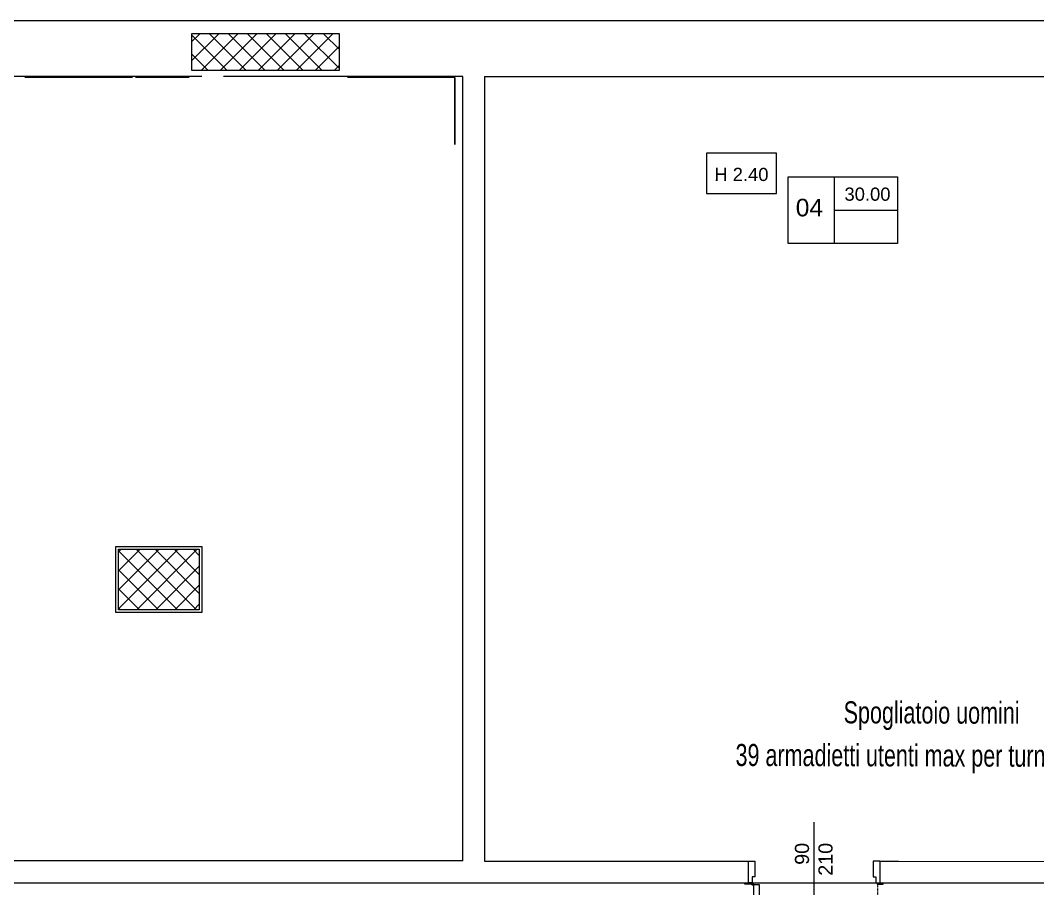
# Model space of a CAD drawing. Header units: millimetres. Extents: x -3782782348 to 131293, y -36553 to 57271.
# Drawn here: x 91542 to 92299, y 39053 to 39699 of the extents above; entities that cross this region are included whole.
import ezdxf

# ---------------------------------------------------------------- set-up
doc = ezdxf.new("R2010")
doc.units = ezdxf.units.MM
doc.header["$LTSCALE"] = 0.01
doc.linetypes.add('ACAD_ISO03W100', pattern=[30, 12, -18])
doc.linetypes.add('CONTINOUS', pattern=[0])
doc.layers.add('X_MURI', color=8, linetype='Continuous')
doc.layers.add('X_quote serramenti interni', color=251, linetype='CONTINOUS')
doc.styles.add('nomi', font='arial.ttf')
doc.styles.add('QUOTE', font='simplex.shx', dxfattribs={"width": 0.7})
pattern_1 = [(45, (139069.621, 4436.309), (-7.0710678, 7.0710678), []), (135, (139069.621, 4436.309), (-7.0710678, -7.0710678), [])]

# ---------------------------------------------------------------- blocks, each defined once
blk = doc.blocks.new('90')
for p, q in [((3.93, -46.38), (3.93, 46.38)), ((52.76, 17.26), (52.76, 1.25)), ((-42.11, 1.25), (49.98, 1.25))]:
    blk.add_line(p, q)
at = {"extrusion": (0, 0, -1)}
for p, q in [((-45.1, 17.26), (-45.1, 1.25)), ((-42.87, 0.35), (-40.86, 0.35)), ((-41.86, 1.35), (-41.86, -0.66))]:
    blk.add_line(p, q, dxfattribs=at)
for points in [[(45.1, 17.26), (40.11, 17.26), (40.11, 5.76), (42.11, 5.76), (42.11, 1.25), (45.1, 1.25)], [(43.12, 1.25), (43.12, 0.25), (47.55, 0.25), (47.55, 1.25)], [(40.96, -86.06), (41.46, -86.06), (41.46, -81.05), (40.96, -81.05)], [(36.95, -86.06), (36.45, -86.06), (36.45, -81.05), (36.95, -81.05)]]:
    blk.add_lwpolyline(points, dxfattribs=at)
for points in [[(52.76, 17.26), (47.97, 17.26), (47.97, 5.76), (49.98, 5.76), (49.98, 1.25), (52.76, 1.25)], [(50.98, 1.25), (50.98, 0.25), (55.44, 0.25), (55.44, 1.25)]]:
    blk.add_lwpolyline(points)
blk.add_lwpolyline([(40.96, 0.1), (36.95, 0.1), (36.95, -89.9), (40.96, -89.9)], close=True, dxfattribs=at)
for points in [[(41.46, -84.56), (43.95, -84.56, 0.414214), (45.95, -82.55), (45.95, -73.53, 1), (43.95, -73.53), (43.95, -82.55), (41.46, -82.55)], [(36.45, -84.56), (33.94, -84.56, -0.414214), (31.94, -82.55), (31.94, -73.53, -1), (33.94, -73.53), (33.94, -82.55), (36.45, -82.55)]]:
    blk.add_lwpolyline(points, format="xyb", dxfattribs=at)
blk.add_circle((41.86, 0.35), 0.652, dxfattribs=at)
at = {"linetype": 'ACAD_ISO03W100', "ltscale": 0.5, "extrusion": (0, 0, -1)}
blk.add_arc((35.35, -3.46), 86.46, 176.87807, 271.05972, dxfattribs=at)

msp = doc.modelspace()

# ---------------------------------------------------------------- hatches: boundary and pattern name
at = {"layer": 'X_MURI', "ltscale": 4}
h = msp.add_hatch(dxfattribs=at)
h.set_pattern_fill('_USER', color=256, scale=10, angle=45, style=0, double=1, pattern_type=0)
h.set_pattern_definition(pattern_1)
h.paths.add_polyline_path([(91324.57, 39662.02), (91324.57, 39689.02), (91214.57, 39689.02), (91214.57, 39662.02)])
h.paths.add_polyline_path([(91779.57, 39662.02), (91779.57, 39689.02), (91669.57, 39689.02), (91669.57, 39662.02)])
h.paths.add_polyline_path([(92455.57, 39662.02), (92455.57, 39689.02), (92345.57, 39689.02), (92345.57, 39662.02)])
h = msp.add_hatch(dxfattribs=at)
h.set_pattern_fill('_USER', color=256, scale=10, angle=45, style=0, double=1, pattern_type=0)
h.set_pattern_definition(pattern_1)
h.paths.add_polyline_path([(94441.8, 39318.2), (94414.8, 39318.2), (94414.8, 39208.2), (94441.8, 39208.2)])
h.paths.add_polyline_path([(94020.66, 39109.2), (94047.66, 39109.2), (94047.66, 39219.2), (94020.66, 39219.2)])
h.paths.add_polyline_path([(94020.66, 39224.2), (94047.66, 39224.2), (94047.66, 39334.2), (94020.66, 39334.2)])
h.paths.add_polyline_path([(93651.65, 39291.27), (93624.65, 39291.27), (93624.65, 39161.27), (93651.65, 39161.27)])
h.paths.add_polyline_path([(93228.57, 39266.2), (93255.57, 39266.2), (93255.57, 39156.2), (93228.57, 39156.2)])
h.paths.add_polyline_path([(92419.6, 39291.28), (92374.6, 39291.28), (92374.6, 39231.2), (92419.6, 39231.2)])
h.paths.add_polyline_path([(91615.28, 39260.28), (91615.28, 39305.28), (91675.28, 39305.28), (91675.28, 39260.28)])
h.paths.add_polyline_path([(91220.54, 39280.2), (91220.54, 39235.2), (91290.54, 39235.21), (91290.54, 39280.21)])
h.paths.add_polyline_path([(90722.61, 39280.81), (90722.61, 39253.81), (90842.61, 39253.81), (90842.61, 39280.81)])

# ---------------------------------------------------------------- linework, layer by layer
for p, q in [((90471.9, 39699.02, 0), (93392.58, 39699.02, 0)), ((91871.44, 39073.71, 0), (91871.44, 39657.22, 0)), ((91871.44, 39073.51, 0), (91871.44, 39657.22, 0)), ((91887.48, 39657.2, 0), (91887.44, 39181.4, 0)), ((91887.48, 39657.2, 0), (92409.64, 39657.2, 0)), ((91585.5, 39656.45, 0), (91545.5, 39656.44, 0)), ((91625.5, 39656.5, 0), (91585.5, 39656.5, 0)), ((91667.86, 39656.52, 0), (91627.86, 39656.51, 0)), ((91825.5, 39656.44, 0), (91785.5, 39656.43, 0)), ((91865.5, 39656.49, 0), (91825.5, 39656.49, 0)), ((91865.5, 39606.49, 0), (91865.5, 39656.49, 0)), ((91865.5, 39656.49, 0), (91865.5, 39606.49, 0)), ((92147.67, 39582.5), (92147.67, 39532.96)), ((92147.67, 39557.73), (92194.83, 39557.73)), ((91887.44, 39181.4, 0), (91887.44, 39073.09, 0)), ((91871.44, 39073.51, 0), (91469.5, 39073.51, 0)), ((91887.44, 39073.09, 0), (92083.72, 39073.09, 0)), ((92058.4, 39073.09, 0), (92083.72, 39073.09, 0)), ((92083.72, 39073.1, 0), (92083.72, 39057.02, 0)), ((92181.38, 39073.01, 0), (92409.64, 39073.09, 0)), ((92181.58, 39073.09, 0), (92195.57, 39073.09, 0)), ((92181.58, 39073.09, 0), (92181.58, 39057.02, 0)), ((91485.5, 39057.02, 0), (92083.72, 39057.02, 0)), ((92181.58, 39057.02, 0), (92646.97, 39057.02, 0))]:
    msp.add_line(p, q, dxfattribs=at)
at = {"layer": 'X_MURI', "ltscale": 4, "elevation": 0}
for points in [[(91779.57, 39662.02), (91779.57, 39689.02), (91669.57, 39689.02), (91669.57, 39662.02)], [(91613.28, 39258.28), (91613.28, 39307.28), (91677.28, 39307.28), (91677.28, 39258.28)], [(91615.28, 39260.28), (91615.28, 39305.28), (91675.28, 39305.28), (91675.28, 39260.28)]]:
    msp.add_lwpolyline(points, close=True, dxfattribs=at)
for points in [[(91677.28, 39657.22), (91063.33, 39657.22), (91063.33, 39555.55)], [(91871.44, 39657.22), (91693.31, 39657.22)]]:
    msp.add_lwpolyline(points, dxfattribs=at)
at = {"layer": 'X_MURI', "ltscale": 4}
for points in [[(92052.79, 39570.12), (92104.76, 39570.12), (92104.76, 39600.12), (92052.79, 39600.12)], [(92113.46, 39582.5), (92194.83, 39582.5), (92194.83, 39532.96), (92113.46, 39532.96)]]:
    msp.add_lwpolyline(points, close=True, dxfattribs=at)

# ---------------------------------------------------------------- block references
msp.add_blockref('90', (92128.82, 39055.77, 0), dxfattribs=at)

# ---------------------------------------------------------------- texts
for s, insert, char_height, width, attachment_point, rotation, style in [('{\\H1.2x;H 2.40}', (92098.84, 39584.24, 0), 8.1648, 81.6493, 6, 359.95576, 'nomi'), ('{\\H1.2x;30.00}', (92189.6, 39569.55, 0), 8.1648, 81.6493, 6, 359.95576, 'nomi'), ('{\\H1.6x;04}', (92139.4, 39559.53), 8.1648, 81.6493, 6, 359.95576, 'nomi'), ('{\\fArial|b0|i0|c0|p34;\\H0.8x;Spogliatoio uomini}', (92285.62, 39170.46, 0), 20.48, 332.9783, 9, 359.85091, 'QUOTE'), ('{\\fArial|b0|i0|c0|p34;\\H0.8x;39 armadietti utenti max per turno 20}', (92336.07, 39138.39, 0), 20.48, 332.9783, 9, 359.85091, 'QUOTE')]:
    msp.add_mtext(s, dxfattribs=dict(at, insert=insert, char_height=char_height, width=width, attachment_point=attachment_point, rotation=rotation, style=style))
at = {"layer": 'X_quote serramenti interni', "insert": (92132.55, 39086.76, 0), "char_height": 10.5, "width": 105, "attachment_point": 6, "rotation": 90.04793, "style": 'nomi'}
msp.add_mtext('90\\P{\\fArial|b0|i0|c238|p34;210}', dxfattribs=at)

doc.saveas('drawing.dxf')
